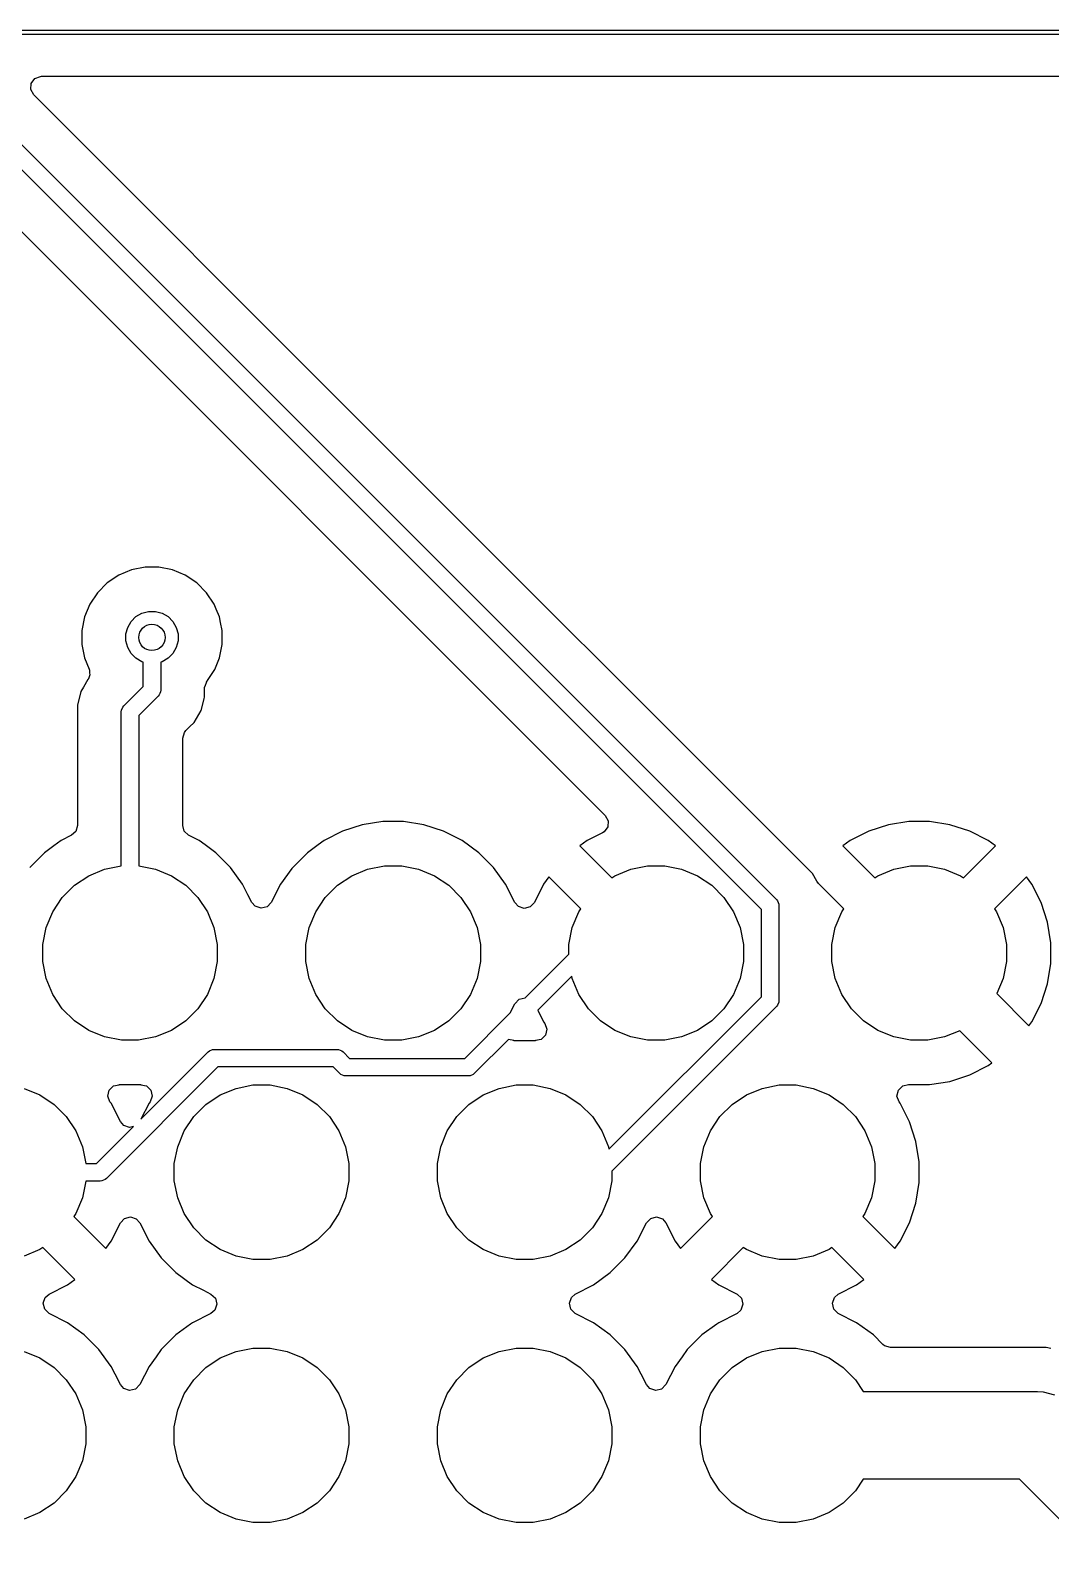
# Model space of a CAD drawing. Extents: x 2.56 to 8.39, y -5.65 to -1.26.
# Drawn here: x 7.426 to 7.884, y -1.938 to -1.259 of the extents above; entities that cross this region are included whole.
import ezdxf

# ---------------------------------------------------------------- set-up
doc = ezdxf.new("R2010")
doc.units = 0
doc.header["$MEASUREMENT"] = 0
doc.layers.add('BLACK', color=7, linetype='CONTINUOUS')

msp = doc.modelspace()

# ---------------------------------------------------------------- linework, layer by layer
at = {"layer": 'BLACK', "linetype": 'CONTINUOUS'}
for p, q in [((2.55906, -1.25886), (8.38583, -1.25886)), ((8.38484, -1.26083), (2.56004, -1.26083)), ((7.4259, -1.28547), (7.42609, -1.28272)), ((7.42609, -1.28272), (7.42774, -1.28052)), ((7.42774, -1.28052), (7.43032, -1.27956)), ((7.43032, -1.27956), (7.43067, -1.27955)), ((7.43067, -1.27955), (8.36124, -1.27955)), ((7.75398, -1.65364), (7.39068, -1.29034)), ((7.39509, -1.28362), (7.7607, -1.64923)), ((7.42722, -1.28788), (7.4259, -1.28547)), ((7.57081, -1.43148), (7.42722, -1.28788)), ((7.38395, -1.31148), (7.68387, -1.6114)), ((7.77683, -1.6375), (7.57081, -1.43148)), ((7.47721, -1.49998), (7.47112, -1.50119)), ((7.48342, -1.49998), (7.47721, -1.49998)), ((7.47721, -1.49998), (7.47721, -1.49998)), ((7.48951, -1.50119), (7.48342, -1.49998)), ((7.48342, -1.49998), (7.48342, -1.49998)), ((7.46022, -1.50702), (7.45584, -1.51141)), ((7.46539, -1.50357), (7.46022, -1.50702)), ((7.46022, -1.50702), (7.46022, -1.50702)), ((7.47112, -1.50119), (7.46539, -1.50357)), ((7.46539, -1.50357), (7.46539, -1.50357)), ((7.47112, -1.50119), (7.47112, -1.50119)), ((7.49524, -1.50357), (7.48951, -1.50119)), ((7.48951, -1.50119), (7.48951, -1.50119)), ((7.50041, -1.50702), (7.49524, -1.50357)), ((7.49524, -1.50357), (7.49524, -1.50357)), ((7.50479, -1.51141), (7.50041, -1.50702)), ((7.50041, -1.50702), (7.50041, -1.50702)), ((7.45584, -1.51141), (7.45239, -1.51657)), ((7.45584, -1.51141), (7.45584, -1.51141)), ((7.50824, -1.51657), (7.50479, -1.51141)), ((7.50479, -1.51141), (7.50479, -1.51141)), ((7.45239, -1.51657), (7.45001, -1.5223)), ((7.45239, -1.51657), (7.45239, -1.51657)), ((7.47312, -1.52213), (7.4758, -1.52058)), ((7.4758, -1.52058), (7.47877, -1.51979)), ((7.47877, -1.51979), (7.48186, -1.51979)), ((7.48186, -1.51979), (7.48483, -1.52058)), ((7.48483, -1.52058), (7.48751, -1.52213)), ((7.50919, -1.51885), (7.50824, -1.51657)), ((7.50824, -1.51657), (7.50824, -1.51657)), ((7.51062, -1.5223), (7.50919, -1.51885)), ((7.45001, -1.5223), (7.4488, -1.52839)), ((7.45001, -1.5223), (7.45001, -1.5223)), ((7.46861, -1.52995), (7.4694, -1.52698)), ((7.4694, -1.52698), (7.47094, -1.52431)), ((7.47094, -1.52431), (7.47312, -1.52213)), ((7.48751, -1.52213), (7.48969, -1.52431)), ((7.48969, -1.52431), (7.49123, -1.52698)), ((7.49123, -1.52698), (7.49202, -1.52995)), ((7.51112, -1.52481), (7.51062, -1.5223)), ((7.51183, -1.52839), (7.51112, -1.52481)), ((7.4488, -1.52839), (7.4488, -1.5346)), ((7.4488, -1.5346), (7.45001, -1.54069)), ((7.46861, -1.53304), (7.46861, -1.52995)), ((7.4694, -1.53602), (7.46861, -1.53304)), ((7.49202, -1.53304), (7.49123, -1.53602)), ((7.49202, -1.52995), (7.49202, -1.53304)), ((7.51062, -1.54069), (7.51183, -1.5346)), ((7.51183, -1.5346), (7.51183, -1.52839)), ((7.51183, -1.52839), (7.51183, -1.52839)), ((7.51183, -1.52839), (7.51183, -1.52839)), ((7.45001, -1.54069), (7.45001, -1.54069)), ((7.45001, -1.54069), (7.4521, -1.54573)), ((7.47094, -1.53869), (7.4694, -1.53602)), ((7.47312, -1.54087), (7.47094, -1.53869)), ((7.4758, -1.54241), (7.47312, -1.54087)), ((7.48751, -1.54087), (7.48483, -1.54241)), ((7.48969, -1.53869), (7.48751, -1.54087)), ((7.49123, -1.53602), (7.48969, -1.53869)), ((7.50938, -1.54368), (7.51062, -1.54069)), ((7.4521, -1.54573), (7.45211, -1.54589)), ((7.45211, -1.54589), (7.45221, -1.54602)), ((7.45221, -1.54602), (7.45226, -1.54724)), ((7.45226, -1.54724), (7.45239, -1.54846)), ((7.45239, -1.54846), (7.45232, -1.54865)), ((7.47638, -1.54256), (7.4758, -1.54241)), ((7.47638, -1.55349), (7.47638, -1.54256)), ((7.48483, -1.54241), (7.48425, -1.54256)), ((7.48425, -1.54256), (7.48425, -1.55512)), ((7.50556, -1.55044), (7.50824, -1.54642)), ((7.50824, -1.54642), (7.50847, -1.54589)), ((7.50847, -1.54589), (7.50938, -1.54368)), ((7.44957, -1.55387), (7.44844, -1.55584)), ((7.44958, -1.55387), (7.44957, -1.55387)), ((7.45155, -1.55044), (7.44958, -1.55386)), ((7.44958, -1.55386), (7.44958, -1.55387)), ((7.45161, -1.55039), (7.45155, -1.55044)), ((7.4518, -1.55006), (7.45161, -1.55039)), ((7.45212, -1.54919), (7.4518, -1.55006)), ((7.45233, -1.54877), (7.45212, -1.54919)), ((7.45232, -1.54865), (7.45233, -1.54877)), ((7.46769, -1.56218), (7.47638, -1.55349)), ((7.48425, -1.55512), (7.48418, -1.55589)), ((7.50396, -1.55416), (7.50397, -1.554)), ((7.50396, -1.55823), (7.50396, -1.55416)), ((7.50397, -1.554), (7.50439, -1.55286)), ((7.50439, -1.55286), (7.50473, -1.55168)), ((7.50473, -1.55168), (7.50478, -1.55161)), ((7.50478, -1.55161), (7.50556, -1.55044)), ((7.44844, -1.55584), (7.44683, -1.56185)), ((7.44683, -1.56185), (7.44683, -1.56185)), ((7.44683, -1.56185), (7.44683, -1.56847)), ((7.44844, -1.55584), (7.44844, -1.55584)), ((7.44844, -1.55584), (7.44844, -1.55584)), ((7.4831, -1.5579), (7.47441, -1.56659)), ((7.48359, -1.55731), (7.4831, -1.5579)), ((7.48386, -1.55666), (7.48359, -1.55731)), ((7.48418, -1.55589), (7.48386, -1.55666)), ((7.50235, -1.56424), (7.50373, -1.55907)), ((7.50373, -1.55907), (7.50396, -1.55823)), ((7.44683, -1.56847), (7.44683, -1.56847)), ((7.44683, -1.56847), (7.44683, -1.61598)), ((7.46654, -1.56496), (7.46661, -1.56419)), ((7.46654, -1.63406), (7.46654, -1.56496)), ((7.46661, -1.56419), (7.4672, -1.56277)), ((7.4672, -1.56277), (7.46769, -1.56218)), ((7.47441, -1.56659), (7.47441, -1.63406)), ((7.49923, -1.56963), (7.50235, -1.56424)), ((7.49411, -1.57678), (7.49489, -1.57414)), ((7.49489, -1.57414), (7.49554, -1.57332)), ((7.49554, -1.57332), (7.49718, -1.57169)), ((7.49718, -1.57169), (7.49923, -1.56963)), ((7.49411, -1.61598), (7.49411, -1.57678)), ((7.44683, -1.61598), (7.44606, -1.61862)), ((7.49478, -1.61844), (7.49411, -1.61598)), ((7.57475, -1.61561), (7.56591, -1.61848)), ((7.58393, -1.61415), (7.57475, -1.61561)), ((7.59323, -1.61415), (7.58393, -1.61415)), ((7.58393, -1.61415), (7.58393, -1.61415)), ((7.60242, -1.61561), (7.59323, -1.61415)), ((7.59323, -1.61415), (7.59323, -1.61415)), ((7.61126, -1.61848), (7.60242, -1.61561)), ((7.68387, -1.6114), (7.68519, -1.61382)), ((7.68519, -1.61382), (7.68499, -1.61656)), ((7.81097, -1.61563), (7.80213, -1.6185)), ((7.82016, -1.61417), (7.81097, -1.61563)), ((7.82945, -1.61417), (7.82016, -1.61417)), ((7.83863, -1.61563), (7.82945, -1.61417)), ((7.84747, -1.6185), (7.83863, -1.61563)), ((7.83863, -1.61563), (7.83863, -1.61563)), ((7.43951, -1.6227), (7.43622, -1.62509)), ((7.44417, -1.62033), (7.43951, -1.6227)), ((7.44606, -1.61862), (7.44417, -1.62033)), ((7.49678, -1.62033), (7.49478, -1.61844)), ((7.50143, -1.6227), (7.49678, -1.62033)), ((7.50414, -1.62467), (7.50143, -1.6227)), ((7.55762, -1.6227), (7.55492, -1.62467)), ((7.56591, -1.61848), (7.55762, -1.6227)), ((7.61954, -1.6227), (7.61126, -1.61848)), ((7.62707, -1.62817), (7.61954, -1.6227)), ((7.61954, -1.6227), (7.61954, -1.6227)), ((7.67574, -1.62272), (7.67248, -1.62509)), ((7.68264, -1.61921), (7.67574, -1.62272)), ((7.68335, -1.61877), (7.68264, -1.61921)), ((7.68499, -1.61656), (7.68335, -1.61877)), ((7.79385, -1.62272), (7.79059, -1.62509)), ((7.80213, -1.6185), (7.79385, -1.62272)), ((7.85575, -1.62272), (7.84747, -1.6185)), ((7.85902, -1.62509), (7.85575, -1.62272)), ((7.43199, -1.62817), (7.42541, -1.63474)), ((7.43622, -1.62509), (7.43199, -1.62817)), ((7.43199, -1.62817), (7.43199, -1.62817)), ((7.43199, -1.62817), (7.43199, -1.62817)), ((7.50896, -1.62817), (7.50414, -1.62467)), ((7.51553, -1.63474), (7.50896, -1.62817)), ((7.5501, -1.62817), (7.54352, -1.63474)), ((7.55492, -1.62467), (7.5501, -1.62817)), ((7.5501, -1.62817), (7.5501, -1.62817)), ((7.5501, -1.62817), (7.5501, -1.62817)), ((7.63364, -1.63474), (7.62707, -1.62817)), ((7.67248, -1.62509), (7.68679, -1.63941)), ((7.79059, -1.62509), (7.8049, -1.63941)), ((7.84471, -1.63941), (7.85902, -1.62509)), ((7.85902, -1.62509), (7.85902, -1.62509)), ((7.45191, -1.63851), (7.45904, -1.63555)), ((7.45904, -1.63555), (7.46654, -1.63406)), ((7.47441, -1.63406), (7.4819, -1.63555)), ((7.4819, -1.63555), (7.48903, -1.63851)), ((7.521, -1.64227), (7.51553, -1.63474)), ((7.54316, -1.63525), (7.53806, -1.64227)), ((7.54352, -1.63474), (7.54316, -1.63525)), ((7.54352, -1.63474), (7.54352, -1.63474)), ((7.54352, -1.63474), (7.54352, -1.63474)), ((7.57002, -1.63851), (7.57715, -1.63555)), ((7.57715, -1.63555), (7.58472, -1.63405)), ((7.58472, -1.63405), (7.59244, -1.63405)), ((7.59244, -1.63405), (7.60001, -1.63555)), ((7.60001, -1.63555), (7.60714, -1.63851)), ((7.63911, -1.64227), (7.63364, -1.63474)), ((7.68813, -1.63851), (7.69526, -1.63555)), ((7.69526, -1.63555), (7.70283, -1.63405)), ((7.70283, -1.63405), (7.71055, -1.63405)), ((7.71055, -1.63405), (7.71812, -1.63555)), ((7.71812, -1.63555), (7.72525, -1.63851)), ((7.80624, -1.63851), (7.81337, -1.63555)), ((7.81337, -1.63555), (7.82094, -1.63405)), ((7.82094, -1.63405), (7.82866, -1.63405)), ((7.82866, -1.63405), (7.83623, -1.63555)), ((7.83623, -1.63555), (7.84336, -1.63851)), ((7.44004, -1.64825), (7.4455, -1.64279)), ((7.4455, -1.64279), (7.45191, -1.63851)), ((7.48903, -1.63851), (7.49545, -1.64279)), ((7.49545, -1.64279), (7.50091, -1.64825)), ((7.52342, -1.64701), (7.521, -1.64227)), ((7.53806, -1.64227), (7.53388, -1.65047)), ((7.55815, -1.64825), (7.56361, -1.64279)), ((7.56361, -1.64279), (7.57002, -1.63851)), ((7.60714, -1.63851), (7.61356, -1.64279)), ((7.61356, -1.64279), (7.61902, -1.64825)), ((7.6433, -1.65049), (7.63911, -1.64227)), ((7.65618, -1.64228), (7.652, -1.65049)), ((7.65856, -1.63901), (7.65618, -1.64228)), ((7.67287, -1.65332), (7.65856, -1.63901)), ((7.68679, -1.63941), (7.68813, -1.63851)), ((7.72525, -1.63851), (7.73167, -1.64279)), ((7.73167, -1.64279), (7.73713, -1.64825)), ((7.77881, -1.64092), (7.77683, -1.6375)), ((7.77958, -1.64193), (7.77881, -1.64092)), ((7.79098, -1.65332), (7.77958, -1.64193)), ((7.8049, -1.63941), (7.80624, -1.63851)), ((7.84336, -1.63851), (7.84471, -1.63941)), ((7.87294, -1.63901), (7.85863, -1.65332)), ((7.87531, -1.64228), (7.87294, -1.63901)), ((7.87294, -1.63901), (7.87294, -1.63901)), ((7.87953, -1.65056), (7.87531, -1.64228)), ((7.43575, -1.65467), (7.44004, -1.64825)), ((7.50091, -1.64825), (7.50519, -1.65467)), ((7.52518, -1.65047), (7.52342, -1.64701)), ((7.55386, -1.65467), (7.55815, -1.64825)), ((7.61902, -1.64825), (7.6233, -1.65467)), ((7.73713, -1.64825), (7.74141, -1.65467)), ((7.7607, -1.64923), (7.76119, -1.64982)), ((7.76119, -1.64982), (7.76149, -1.65056)), ((7.4328, -1.6618), (7.43575, -1.65467)), ((7.50519, -1.65467), (7.50815, -1.6618)), ((7.52671, -1.65224), (7.52518, -1.65047)), ((7.52932, -1.65313), (7.52671, -1.65224)), ((7.53199, -1.65247), (7.52932, -1.65313)), ((7.53388, -1.65047), (7.53199, -1.65247)), ((7.55091, -1.6618), (7.55386, -1.65467)), ((7.6233, -1.65467), (7.62626, -1.6618)), ((7.64484, -1.65227), (7.6433, -1.65049)), ((7.64744, -1.65315), (7.64484, -1.65227)), ((7.65011, -1.65249), (7.64744, -1.65315)), ((7.652, -1.65049), (7.65011, -1.65249)), ((7.66902, -1.6618), (7.67197, -1.65467)), ((7.67197, -1.65467), (7.67287, -1.65332)), ((7.74141, -1.65467), (7.74437, -1.6618)), ((7.75398, -1.69281), (7.75398, -1.65364)), ((7.76149, -1.65056), (7.76177, -1.65124)), ((7.76177, -1.65124), (7.76185, -1.65201)), ((7.76185, -1.65201), (7.76185, -1.69444)), ((7.78713, -1.6618), (7.79008, -1.65467)), ((7.79008, -1.65467), (7.79098, -1.65332)), ((7.85863, -1.65332), (7.85952, -1.65467)), ((7.85952, -1.65467), (7.86248, -1.6618)), ((7.8824, -1.6594), (7.87953, -1.65056)), ((7.43129, -1.66937), (7.4328, -1.6618)), ((7.50815, -1.6618), (7.50965, -1.66937)), ((7.5494, -1.66937), (7.55091, -1.6618)), ((7.62626, -1.6618), (7.62776, -1.66937)), ((7.66751, -1.66937), (7.66902, -1.6618)), ((7.74437, -1.6618), (7.74587, -1.66937)), ((7.78562, -1.66937), (7.78713, -1.6618)), ((7.86248, -1.6618), (7.86398, -1.66937)), ((7.88386, -1.66858), (7.8824, -1.6594)), ((7.43129, -1.67709), (7.43129, -1.66937)), ((7.50965, -1.66937), (7.50965, -1.67709)), ((7.5494, -1.67709), (7.5494, -1.66937)), ((7.62776, -1.66937), (7.62776, -1.67709)), ((7.66751, -1.67377), (7.66751, -1.66937)), ((7.74587, -1.66937), (7.74587, -1.67709)), ((7.78562, -1.67709), (7.78562, -1.66937)), ((7.86398, -1.66937), (7.86398, -1.67709)), ((7.88386, -1.67788), (7.88386, -1.66858)), ((7.4328, -1.68466), (7.43129, -1.67709)), ((7.50965, -1.67709), (7.50815, -1.68466)), ((7.55091, -1.68466), (7.5494, -1.67709)), ((7.62776, -1.67709), (7.62626, -1.68466)), ((7.64795, -1.69334), (7.66751, -1.67377)), ((7.74587, -1.67709), (7.74437, -1.68466)), ((7.78713, -1.68466), (7.78562, -1.67709)), ((7.86398, -1.67709), (7.86248, -1.68466)), ((7.66881, -1.68361), (7.6535, -1.69892)), ((7.66902, -1.68466), (7.66881, -1.68361)), ((7.8824, -1.68706), (7.88386, -1.67788)), ((7.43575, -1.69179), (7.4328, -1.68466)), ((7.50815, -1.68466), (7.50519, -1.69179)), ((7.55386, -1.69179), (7.55091, -1.68466)), ((7.62626, -1.68466), (7.6233, -1.69179)), ((7.67197, -1.69179), (7.66902, -1.68466)), ((7.74437, -1.68466), (7.74141, -1.69179)), ((7.79008, -1.69179), (7.78713, -1.68466)), ((7.86248, -1.68466), (7.85968, -1.6914)), ((7.87953, -1.6959), (7.8824, -1.68706)), ((7.44004, -1.6982), (7.43575, -1.69179)), ((7.50519, -1.69179), (7.50091, -1.6982)), ((7.55815, -1.6982), (7.55386, -1.69179)), ((7.6233, -1.69179), (7.61902, -1.6982)), ((7.6412, -1.70009), (7.6433, -1.69596)), ((7.6433, -1.69596), (7.64519, -1.69396)), ((7.64519, -1.69396), (7.64786, -1.6933)), ((7.64786, -1.6933), (7.64795, -1.69334)), ((7.67626, -1.6982), (7.67197, -1.69179)), ((7.68552, -1.76127), (7.75398, -1.69281)), ((7.7607, -1.69723), (7.68682, -1.77111)), ((7.74141, -1.69179), (7.73713, -1.6982)), ((7.76119, -1.69663), (7.7607, -1.69723)), ((7.76177, -1.69521), (7.76119, -1.69663)), ((7.76185, -1.69444), (7.76177, -1.69521)), ((7.79437, -1.6982), (7.79008, -1.69179)), ((7.85968, -1.6914), (7.87411, -1.70583)), ((7.87531, -1.70418), (7.87953, -1.6959)), ((7.4455, -1.70366), (7.44004, -1.6982)), ((7.45191, -1.70795), (7.4455, -1.70366)), ((7.49545, -1.70366), (7.48903, -1.70795)), ((7.50091, -1.6982), (7.49545, -1.70366)), ((7.56361, -1.70366), (7.55815, -1.6982)), ((7.57002, -1.70795), (7.56361, -1.70366)), ((7.61356, -1.70366), (7.60714, -1.70795)), ((7.61902, -1.6982), (7.61356, -1.70366)), ((7.62078, -1.72051), (7.6412, -1.70009)), ((7.6535, -1.69892), (7.65618, -1.70418)), ((7.65618, -1.70418), (7.65667, -1.70485)), ((7.68172, -1.70366), (7.67626, -1.6982)), ((7.68813, -1.70795), (7.68172, -1.70366)), ((7.73167, -1.70366), (7.72525, -1.70795)), ((7.73713, -1.6982), (7.73167, -1.70366)), ((7.79983, -1.70366), (7.79437, -1.6982)), ((7.80624, -1.70795), (7.79983, -1.70366)), ((7.87411, -1.70583), (7.87531, -1.70418)), ((7.87531, -1.70418), (7.87531, -1.70418)), ((7.45904, -1.7109), (7.45191, -1.70795)), ((7.46661, -1.71241), (7.45904, -1.7109)), ((7.4819, -1.7109), (7.47433, -1.71241)), ((7.48903, -1.70795), (7.4819, -1.7109)), ((7.57715, -1.7109), (7.57002, -1.70795)), ((7.58472, -1.71241), (7.57715, -1.7109)), ((7.60001, -1.7109), (7.59244, -1.71241)), ((7.60714, -1.70795), (7.60001, -1.7109)), ((7.65697, -1.71012), (7.655, -1.71203)), ((7.65667, -1.70485), (7.65759, -1.70744)), ((7.65759, -1.70744), (7.65697, -1.71012)), ((7.69526, -1.7109), (7.68813, -1.70795)), ((7.70283, -1.71241), (7.69526, -1.7109)), ((7.71812, -1.7109), (7.71055, -1.71241)), ((7.72525, -1.70795), (7.71812, -1.7109)), ((7.81337, -1.7109), (7.80624, -1.70795)), ((7.82094, -1.71241), (7.81337, -1.7109)), ((7.83623, -1.7109), (7.82866, -1.71241)), ((7.84298, -1.70811), (7.83623, -1.7109)), ((7.85741, -1.72254), (7.84298, -1.70811)), ((7.47433, -1.71241), (7.46661, -1.71241)), ((7.47538, -1.74779), (7.50553, -1.71765)), ((7.50553, -1.71765), (7.50612, -1.71716)), ((7.50612, -1.71716), (7.50754, -1.71657)), ((7.50754, -1.71657), (7.50831, -1.7165)), ((7.50831, -1.7165), (7.56335, -1.7165)), ((7.56335, -1.7165), (7.56412, -1.71657)), ((7.56412, -1.71657), (7.56554, -1.71716)), ((7.56554, -1.71716), (7.56613, -1.71765)), ((7.56613, -1.71765), (7.569, -1.72051)), ((7.59244, -1.71241), (7.58472, -1.71241)), ((7.64038, -1.71204), (7.62519, -1.72723)), ((7.6428, -1.71255), (7.64038, -1.71204)), ((7.6428, -1.71258), (7.6428, -1.71255)), ((7.64296, -1.71258), (7.6428, -1.71258)), ((7.64297, -1.71258), (7.64296, -1.71258)), ((7.64299, -1.71258), (7.64297, -1.71258)), ((7.65229, -1.71258), (7.64299, -1.71258)), ((7.64299, -1.71258), (7.64299, -1.71258)), ((7.65234, -1.71258), (7.65229, -1.71258)), ((7.65229, -1.71258), (7.65229, -1.71258)), ((7.65236, -1.71258), (7.65234, -1.71258)), ((7.65248, -1.71258), (7.65236, -1.71258)), ((7.655, -1.71203), (7.65248, -1.71255)), ((7.65248, -1.71255), (7.65248, -1.71258)), ((7.71055, -1.71241), (7.70283, -1.71241)), ((7.82866, -1.71241), (7.82094, -1.71241)), ((7.50994, -1.72437), (7.45987, -1.77444)), ((7.56172, -1.72437), (7.50994, -1.72437)), ((7.56458, -1.72723), (7.56172, -1.72437)), ((7.569, -1.72051), (7.62078, -1.72051)), ((7.84747, -1.72796), (7.85575, -1.72374)), ((7.85575, -1.72374), (7.85741, -1.72254)), ((7.85575, -1.72374), (7.85575, -1.72374)), ((7.56518, -1.72772), (7.56458, -1.72723)), ((7.5666, -1.72831), (7.56518, -1.72772)), ((7.56737, -1.72839), (7.5666, -1.72831)), ((7.62241, -1.72839), (7.56737, -1.72839)), ((7.62317, -1.72831), (7.62241, -1.72839)), ((7.62459, -1.72772), (7.62317, -1.72831)), ((7.62519, -1.72723), (7.62459, -1.72772)), ((7.82945, -1.73228), (7.83863, -1.73083)), ((7.83863, -1.73083), (7.84747, -1.72796)), ((7.42285, -1.73398), (7.42998, -1.73693)), ((7.42998, -1.73693), (7.43639, -1.74122)), ((7.46052, -1.73744), (7.46114, -1.73477)), ((7.46144, -1.74004), (7.46052, -1.73744)), ((7.46114, -1.73477), (7.46311, -1.73285)), ((7.46311, -1.73285), (7.46563, -1.73233)), ((7.46563, -1.73233), (7.46563, -1.7323)), ((7.46563, -1.7323), (7.46576, -1.7323)), ((7.46576, -1.7323), (7.46577, -1.7323)), ((7.46577, -1.7323), (7.46582, -1.7323)), ((7.46582, -1.7323), (7.46582, -1.7323)), ((7.46582, -1.7323), (7.46582, -1.7323)), ((7.46582, -1.7323), (7.47512, -1.7323)), ((7.47512, -1.7323), (7.47512, -1.7323)), ((7.47512, -1.7323), (7.47512, -1.7323)), ((7.47512, -1.7323), (7.47514, -1.7323)), ((7.47514, -1.7323), (7.47515, -1.7323)), ((7.47515, -1.7323), (7.47531, -1.7323)), ((7.47531, -1.7323), (7.47531, -1.73234)), ((7.47531, -1.73234), (7.47784, -1.73287)), ((7.47784, -1.73287), (7.4798, -1.7348)), ((7.4804, -1.73748), (7.47948, -1.74004)), ((7.4798, -1.7348), (7.4804, -1.73748)), ((7.50455, -1.74122), (7.51097, -1.73693)), ((7.51097, -1.73693), (7.5181, -1.73398)), ((7.5181, -1.73398), (7.52567, -1.73247)), ((7.52567, -1.73247), (7.53339, -1.73247)), ((7.53339, -1.73247), (7.54096, -1.73398)), ((7.54096, -1.73398), (7.54809, -1.73693)), ((7.54809, -1.73693), (7.5545, -1.74122)), ((7.62266, -1.74122), (7.62908, -1.73693)), ((7.62908, -1.73693), (7.63621, -1.73398)), ((7.63621, -1.73398), (7.64378, -1.73247)), ((7.64378, -1.73247), (7.6515, -1.73247)), ((7.6515, -1.73247), (7.65907, -1.73398)), ((7.65907, -1.73398), (7.6662, -1.73693)), ((7.6662, -1.73693), (7.67261, -1.74122)), ((7.74077, -1.74122), (7.74719, -1.73693)), ((7.74719, -1.73693), (7.75432, -1.73398)), ((7.75432, -1.73398), (7.76189, -1.73247)), ((7.76189, -1.73247), (7.76961, -1.73247)), ((7.76961, -1.73247), (7.77718, -1.73398)), ((7.77718, -1.73398), (7.78431, -1.73693)), ((7.78431, -1.73693), (7.79072, -1.74122)), ((7.81483, -1.73742), (7.81546, -1.73474)), ((7.81576, -1.74001), (7.81483, -1.73742)), ((7.81546, -1.73474), (7.81743, -1.73283)), ((7.81743, -1.73283), (7.81996, -1.7323)), ((7.81996, -1.7323), (7.81996, -1.73228)), ((7.81996, -1.73228), (7.82006, -1.73228)), ((7.82006, -1.73228), (7.82009, -1.73228)), ((7.82009, -1.73228), (7.82016, -1.73228)), ((7.82016, -1.73228), (7.82945, -1.73228)), ((7.43639, -1.74122), (7.44185, -1.74668)), ((7.46193, -1.7407), (7.46144, -1.74004)), ((7.46611, -1.74892), (7.46193, -1.7407)), ((7.479, -1.74069), (7.47538, -1.74779)), ((7.47948, -1.74004), (7.479, -1.74069)), ((7.49909, -1.74668), (7.50455, -1.74122)), ((7.5545, -1.74122), (7.55996, -1.74668)), ((7.6172, -1.74668), (7.62266, -1.74122)), ((7.67261, -1.74122), (7.67807, -1.74668)), ((7.73531, -1.74668), (7.74077, -1.74122)), ((7.79072, -1.74122), (7.79618, -1.74668)), ((7.81626, -1.7407), (7.81576, -1.74001)), ((7.82048, -1.74898), (7.81626, -1.7407)), ((7.44185, -1.74668), (7.44614, -1.75309)), ((7.45546, -1.76772), (7.47204, -1.75113)), ((7.46765, -1.75069), (7.46611, -1.74892)), ((7.47025, -1.75158), (7.46765, -1.75069)), ((7.47204, -1.75113), (7.47025, -1.75158)), ((7.49481, -1.75309), (7.49909, -1.74668)), ((7.55996, -1.74668), (7.56425, -1.75309)), ((7.61292, -1.75309), (7.6172, -1.74668)), ((7.67807, -1.74668), (7.68236, -1.75309)), ((7.73103, -1.75309), (7.73531, -1.74668)), ((7.79618, -1.74668), (7.80047, -1.75309)), ((7.82335, -1.75782), (7.82048, -1.74898)), ((7.44614, -1.75309), (7.44909, -1.76022)), ((7.49185, -1.76022), (7.49481, -1.75309)), ((7.56425, -1.75309), (7.5672, -1.76022)), ((7.60996, -1.76022), (7.61292, -1.75309)), ((7.68236, -1.75309), (7.68531, -1.76022)), ((7.72807, -1.76022), (7.73103, -1.75309)), ((7.80047, -1.75309), (7.80342, -1.76022)), ((7.8248, -1.76701), (7.82335, -1.75782)), ((7.44909, -1.76022), (7.45058, -1.76772)), ((7.49035, -1.76779), (7.49185, -1.76022)), ((7.5672, -1.76022), (7.56871, -1.76779)), ((7.60846, -1.76779), (7.60996, -1.76022)), ((7.68531, -1.76022), (7.68552, -1.76127)), ((7.72657, -1.76779), (7.72807, -1.76022)), ((7.80342, -1.76022), (7.80493, -1.76779)), ((7.45058, -1.76772), (7.45546, -1.76772)), ((7.49035, -1.77551), (7.49035, -1.76779)), ((7.56871, -1.76779), (7.56871, -1.77551)), ((7.60846, -1.77551), (7.60846, -1.76779)), ((7.68682, -1.77111), (7.68682, -1.77551)), ((7.72657, -1.77551), (7.72657, -1.76779)), ((7.80493, -1.76779), (7.80493, -1.77551)), ((7.8248, -1.7763), (7.8248, -1.76701)), ((7.45058, -1.77559), (7.44909, -1.78308)), ((7.45709, -1.77559), (7.45058, -1.77559)), ((7.45786, -1.77551), (7.45709, -1.77559)), ((7.45928, -1.77493), (7.45786, -1.77551)), ((7.45987, -1.77444), (7.45928, -1.77493)), ((7.49185, -1.78308), (7.49035, -1.77551)), ((7.56871, -1.77551), (7.5672, -1.78308)), ((7.60996, -1.78308), (7.60846, -1.77551)), ((7.68682, -1.77551), (7.68531, -1.78308)), ((7.72807, -1.78308), (7.72657, -1.77551)), ((7.80493, -1.77551), (7.80342, -1.78308)), ((7.82335, -1.78548), (7.8248, -1.7763)), ((7.44909, -1.78308), (7.44614, -1.79021)), ((7.49481, -1.79021), (7.49185, -1.78308)), ((7.5672, -1.78308), (7.56425, -1.79021)), ((7.61292, -1.79021), (7.60996, -1.78308)), ((7.68531, -1.78308), (7.68236, -1.79021)), ((7.73103, -1.79021), (7.72807, -1.78308)), ((7.80342, -1.78308), (7.80047, -1.79021)), ((7.82048, -1.79432), (7.82335, -1.78548)), ((7.44614, -1.79021), (7.44524, -1.79156)), ((7.44524, -1.79156), (7.45955, -1.80587)), ((7.46611, -1.79439), (7.468, -1.79239)), ((7.468, -1.79239), (7.47067, -1.79173)), ((7.47067, -1.79173), (7.47327, -1.79262)), ((7.47327, -1.79262), (7.47481, -1.79439)), ((7.49909, -1.79663), (7.49481, -1.79021)), ((7.56425, -1.79021), (7.55996, -1.79663)), ((7.6172, -1.79663), (7.61292, -1.79021)), ((7.68236, -1.79021), (7.67807, -1.79663)), ((7.70235, -1.79439), (7.70424, -1.79239)), ((7.70424, -1.79239), (7.70691, -1.79173)), ((7.70691, -1.79173), (7.70952, -1.79262)), ((7.70952, -1.79262), (7.71105, -1.79439)), ((7.71761, -1.80587), (7.73193, -1.79156)), ((7.73193, -1.79156), (7.73103, -1.79021)), ((7.80047, -1.79021), (7.79957, -1.79156)), ((7.79957, -1.79156), (7.81388, -1.80587)), ((7.46193, -1.8026), (7.46611, -1.79439)), ((7.47481, -1.79439), (7.479, -1.80262)), ((7.50455, -1.80209), (7.49909, -1.79663)), ((7.55996, -1.79663), (7.5545, -1.80209)), ((7.62266, -1.80209), (7.6172, -1.79663)), ((7.67807, -1.79663), (7.67261, -1.80209)), ((7.69816, -1.80262), (7.70235, -1.79439)), ((7.71105, -1.79439), (7.71524, -1.80261)), ((7.81626, -1.8026), (7.82048, -1.79432)), ((7.42998, -1.80637), (7.42285, -1.80933)), ((7.43132, -1.80548), (7.42998, -1.80637)), ((7.44563, -1.81979), (7.43132, -1.80548)), ((7.45955, -1.80587), (7.46193, -1.80261)), ((7.45955, -1.80587), (7.45955, -1.80587)), ((7.46193, -1.80261), (7.46193, -1.8026)), ((7.479, -1.80262), (7.48447, -1.81014)), ((7.51097, -1.80637), (7.50455, -1.80209)), ((7.5181, -1.80933), (7.51097, -1.80637)), ((7.54809, -1.80637), (7.54096, -1.80933)), ((7.5545, -1.80209), (7.54809, -1.80637)), ((7.62908, -1.80637), (7.62266, -1.80209)), ((7.63621, -1.80933), (7.62908, -1.80637)), ((7.6662, -1.80637), (7.65907, -1.80933)), ((7.67261, -1.80209), (7.6662, -1.80637)), ((7.6927, -1.81014), (7.69816, -1.80262)), ((7.71524, -1.80261), (7.71761, -1.80587)), ((7.71761, -1.80587), (7.71761, -1.80587)), ((7.74584, -1.80548), (7.73153, -1.81979)), ((7.74719, -1.80637), (7.74584, -1.80548)), ((7.75432, -1.80933), (7.74719, -1.80637)), ((7.78431, -1.80637), (7.77718, -1.80933)), ((7.78565, -1.80548), (7.78431, -1.80637)), ((7.79996, -1.81979), (7.78565, -1.80548)), ((7.81388, -1.80587), (7.81626, -1.80261)), ((7.81388, -1.80587), (7.81388, -1.80587)), ((7.81626, -1.80261), (7.81626, -1.8026)), ((7.48447, -1.81014), (7.49104, -1.81671)), ((7.52567, -1.81083), (7.5181, -1.80933)), ((7.53339, -1.81083), (7.52567, -1.81083)), ((7.54096, -1.80933), (7.53339, -1.81083)), ((7.64378, -1.81083), (7.63621, -1.80933)), ((7.6515, -1.81083), (7.64378, -1.81083)), ((7.65907, -1.80933), (7.6515, -1.81083)), ((7.68612, -1.81671), (7.6927, -1.81014)), ((7.76189, -1.81083), (7.75432, -1.80933)), ((7.76961, -1.81083), (7.76189, -1.81083)), ((7.77718, -1.80933), (7.76961, -1.81083)), ((7.44237, -1.82216), (7.44563, -1.81979)), ((7.44563, -1.81979), (7.44563, -1.81979)), ((7.49104, -1.81671), (7.49857, -1.82218)), ((7.6786, -1.82218), (7.68612, -1.81671)), ((7.73153, -1.81979), (7.7348, -1.82216)), ((7.7967, -1.82216), (7.79996, -1.81979)), ((7.79996, -1.81979), (7.79996, -1.81979)), ((7.43238, -1.82788), (7.43415, -1.82635)), ((7.43415, -1.82635), (7.44237, -1.82216)), ((7.44237, -1.82216), (7.44237, -1.82216)), ((7.49857, -1.82218), (7.50342, -1.82465)), ((7.50342, -1.82465), (7.50677, -1.82636)), ((7.50677, -1.82636), (7.50877, -1.82825)), ((7.66862, -1.8279), (7.6704, -1.82636)), ((7.6704, -1.82636), (7.6786, -1.82218)), ((7.7348, -1.82216), (7.74301, -1.82635)), ((7.74301, -1.82635), (7.74501, -1.82824)), ((7.78671, -1.82788), (7.78848, -1.82635)), ((7.78848, -1.82635), (7.7967, -1.82216)), ((7.7967, -1.82216), (7.7967, -1.82216)), ((7.43149, -1.83049), (7.43238, -1.82788)), ((7.43215, -1.83316), (7.43149, -1.83049)), ((7.43415, -1.83505), (7.43215, -1.83316)), ((7.50854, -1.83352), (7.50677, -1.83506)), ((7.50943, -1.83092), (7.50854, -1.83352)), ((7.50877, -1.82825), (7.50943, -1.83092)), ((7.66773, -1.8305), (7.66862, -1.8279)), ((7.6684, -1.83317), (7.66773, -1.8305)), ((7.6704, -1.83506), (7.6684, -1.83317)), ((7.74479, -1.83351), (7.74301, -1.83505)), ((7.74567, -1.83091), (7.74479, -1.83351)), ((7.74501, -1.82824), (7.74567, -1.83091)), ((7.78582, -1.83049), (7.78671, -1.82788)), ((7.78648, -1.83316), (7.78582, -1.83049)), ((7.78848, -1.83505), (7.78648, -1.83316)), ((7.44238, -1.83924), (7.43415, -1.83505)), ((7.4499, -1.8447), (7.44238, -1.83924)), ((7.49765, -1.8399), (7.49104, -1.8447)), ((7.49857, -1.83924), (7.49765, -1.8399)), ((7.50677, -1.83506), (7.49857, -1.83924)), ((7.6786, -1.83924), (7.6704, -1.83506)), ((7.68612, -1.8447), (7.6786, -1.83924)), ((7.73387, -1.8399), (7.72726, -1.8447)), ((7.73479, -1.83924), (7.73387, -1.8399)), ((7.74301, -1.83505), (7.73479, -1.83924)), ((7.79671, -1.83924), (7.78848, -1.83505)), ((7.80423, -1.8447), (7.79671, -1.83924)), ((7.45648, -1.85128), (7.4499, -1.8447)), ((7.49104, -1.8447), (7.48447, -1.85128)), ((7.49104, -1.8447), (7.49104, -1.8447)), ((7.49104, -1.8447), (7.49104, -1.8447)), ((7.6927, -1.85128), (7.68612, -1.8447)), ((7.72726, -1.8447), (7.72069, -1.85128)), ((7.72726, -1.8447), (7.72726, -1.8447)), ((7.72726, -1.8447), (7.72726, -1.8447)), ((7.80847, -1.84894), (7.80423, -1.8447)), ((7.80423, -1.8447), (7.80423, -1.8447)), ((7.42285, -1.85209), (7.42998, -1.85504)), ((7.46194, -1.8588), (7.45648, -1.85128)), ((7.48447, -1.85128), (7.48212, -1.85451)), ((7.48447, -1.85128), (7.48447, -1.85128)), ((7.48447, -1.85128), (7.48447, -1.85128)), ((7.51097, -1.85504), (7.5181, -1.85209)), ((7.5181, -1.85209), (7.52567, -1.85058)), ((7.52567, -1.85058), (7.53339, -1.85058)), ((7.53339, -1.85058), (7.54096, -1.85209)), ((7.54096, -1.85209), (7.54809, -1.85504)), ((7.62908, -1.85504), (7.63621, -1.85209)), ((7.63621, -1.85209), (7.64378, -1.85058)), ((7.64378, -1.85058), (7.6515, -1.85058)), ((7.6515, -1.85058), (7.65907, -1.85209)), ((7.65907, -1.85209), (7.6662, -1.85504)), ((7.69816, -1.8588), (7.6927, -1.85128)), ((7.72069, -1.85128), (7.71834, -1.85451)), ((7.72069, -1.85128), (7.72069, -1.85128)), ((7.72069, -1.85128), (7.72069, -1.85128)), ((7.74719, -1.85504), (7.75432, -1.85209)), ((7.75432, -1.85209), (7.76189, -1.85058)), ((7.76189, -1.85058), (7.76961, -1.85058)), ((7.76961, -1.85058), (7.77718, -1.85209)), ((7.77718, -1.85209), (7.78431, -1.85504)), ((7.80929, -1.8496), (7.80847, -1.84894)), ((7.81192, -1.85037), (7.80929, -1.8496)), ((7.88183, -1.85037), (7.81192, -1.85037)), ((7.88389, -1.85078), (7.88183, -1.85037)), ((7.88183, -1.85037), (7.88183, -1.85037)), ((7.42998, -1.85504), (7.43639, -1.85933)), ((7.43639, -1.85933), (7.44185, -1.86479)), ((7.46372, -1.8623), (7.46194, -1.8588)), ((7.479, -1.8588), (7.47482, -1.86701)), ((7.48212, -1.85451), (7.479, -1.8588)), ((7.49909, -1.86479), (7.50455, -1.85933)), ((7.50455, -1.85933), (7.51097, -1.85504)), ((7.54809, -1.85504), (7.5545, -1.85933)), ((7.5545, -1.85933), (7.55996, -1.86479)), ((7.6172, -1.86479), (7.62266, -1.85933)), ((7.62266, -1.85933), (7.62908, -1.85504)), ((7.6662, -1.85504), (7.67261, -1.85933)), ((7.67261, -1.85933), (7.67807, -1.86479)), ((7.69994, -1.8623), (7.69816, -1.8588)), ((7.71522, -1.8588), (7.71104, -1.86701)), ((7.71834, -1.85451), (7.71522, -1.8588)), ((7.73531, -1.86479), (7.74077, -1.85933)), ((7.74077, -1.85933), (7.74719, -1.85504)), ((7.78431, -1.85504), (7.79072, -1.85933)), ((7.79072, -1.85933), (7.79618, -1.86479)), ((7.44185, -1.86479), (7.44614, -1.8712)), ((7.46612, -1.86701), (7.46372, -1.8623)), ((7.46766, -1.86878), (7.46612, -1.86701)), ((7.47482, -1.86701), (7.47293, -1.86901)), ((7.49481, -1.8712), (7.49909, -1.86479)), ((7.55996, -1.86479), (7.56425, -1.8712)), ((7.61292, -1.8712), (7.6172, -1.86479)), ((7.67807, -1.86479), (7.68236, -1.8712)), ((7.70234, -1.86701), (7.69994, -1.8623)), ((7.70388, -1.86878), (7.70234, -1.86701)), ((7.71104, -1.86701), (7.70915, -1.86901)), ((7.73103, -1.8712), (7.73531, -1.86479)), ((7.79618, -1.86479), (7.79972, -1.87008)), ((7.44614, -1.8712), (7.44909, -1.87834)), ((7.47026, -1.86967), (7.46766, -1.86878)), ((7.47293, -1.86901), (7.47026, -1.86967)), ((7.49185, -1.87834), (7.49481, -1.8712)), ((7.56425, -1.8712), (7.5672, -1.87834)), ((7.60996, -1.87834), (7.61292, -1.8712)), ((7.68236, -1.8712), (7.68531, -1.87834)), ((7.70648, -1.86967), (7.70388, -1.86878)), ((7.70915, -1.86901), (7.70648, -1.86967)), ((7.72807, -1.87834), (7.73103, -1.8712)), ((7.79972, -1.87008), (7.87795, -1.87008)), ((7.87795, -1.87008), (7.88052, -1.87025)), ((7.88052, -1.87025), (7.88052, -1.87025)), ((7.88052, -1.87025), (7.88549, -1.87158)), ((7.44909, -1.87834), (7.4506, -1.8859)), ((7.49035, -1.8859), (7.49185, -1.87834)), ((7.5672, -1.87834), (7.56871, -1.8859)), ((7.60846, -1.8859), (7.60996, -1.87834)), ((7.68531, -1.87834), (7.68682, -1.8859)), ((7.72657, -1.8859), (7.72807, -1.87834)), ((7.4506, -1.8859), (7.4506, -1.89362)), ((7.49035, -1.89362), (7.49035, -1.8859)), ((7.56871, -1.8859), (7.56871, -1.89362)), ((7.60846, -1.89362), (7.60846, -1.8859)), ((7.68682, -1.8859), (7.68682, -1.89362)), ((7.72657, -1.89362), (7.72657, -1.8859)), ((7.4506, -1.89362), (7.44909, -1.90119)), ((7.49185, -1.90119), (7.49035, -1.89362)), ((7.56871, -1.89362), (7.5672, -1.90119)), ((7.60996, -1.90119), (7.60846, -1.89362)), ((7.68682, -1.89362), (7.68531, -1.90119)), ((7.72807, -1.90119), (7.72657, -1.89362)), ((7.44909, -1.90119), (7.44614, -1.90832)), ((7.49481, -1.90832), (7.49185, -1.90119)), ((7.5672, -1.90119), (7.56425, -1.90832)), ((7.61292, -1.90832), (7.60996, -1.90119)), ((7.68531, -1.90119), (7.68236, -1.90832)), ((7.73103, -1.90832), (7.72807, -1.90119)), ((7.44614, -1.90832), (7.44185, -1.91474)), ((7.49909, -1.91474), (7.49481, -1.90832)), ((7.56425, -1.90832), (7.55996, -1.91474)), ((7.6172, -1.91474), (7.61292, -1.90832)), ((7.68236, -1.90832), (7.67807, -1.91474)), ((7.73531, -1.91474), (7.73103, -1.90832)), ((7.44185, -1.91474), (7.43639, -1.9202)), ((7.50455, -1.9202), (7.49909, -1.91474)), ((7.55996, -1.91474), (7.5545, -1.9202)), ((7.62266, -1.9202), (7.6172, -1.91474)), ((7.67807, -1.91474), (7.67261, -1.9202)), ((7.74077, -1.9202), (7.73531, -1.91474)), ((7.79618, -1.91474), (7.79072, -1.9202)), ((7.79972, -1.90945), (7.79618, -1.91474)), ((7.8698, -1.90945), (7.79972, -1.90945)), ((8.00394, -2.04359), (7.8698, -1.90945)), ((7.43639, -1.9202), (7.42998, -1.92449)), ((7.51097, -1.92449), (7.50455, -1.9202)), ((7.5545, -1.9202), (7.54809, -1.92449)), ((7.62908, -1.92449), (7.62266, -1.9202)), ((7.67261, -1.9202), (7.6662, -1.92449)), ((7.74719, -1.92449), (7.74077, -1.9202)), ((7.79072, -1.9202), (7.78431, -1.92449)), ((7.42998, -1.92449), (7.42285, -1.92744)), ((7.5181, -1.92744), (7.51097, -1.92449)), ((7.52567, -1.92894), (7.5181, -1.92744)), ((7.54096, -1.92744), (7.53339, -1.92894)), ((7.54809, -1.92449), (7.54096, -1.92744)), ((7.63621, -1.92744), (7.62908, -1.92449)), ((7.64378, -1.92894), (7.63621, -1.92744)), ((7.65907, -1.92744), (7.6515, -1.92894)), ((7.6662, -1.92449), (7.65907, -1.92744)), ((7.75432, -1.92744), (7.74719, -1.92449)), ((7.76189, -1.92894), (7.75432, -1.92744)), ((7.77718, -1.92744), (7.76961, -1.92894)), ((7.78431, -1.92449), (7.77718, -1.92744)), ((7.53339, -1.92894), (7.52567, -1.92894)), ((7.6515, -1.92894), (7.64378, -1.92894)), ((7.76961, -1.92894), (7.76189, -1.92894))]:
    msp.add_line(p, q, dxfattribs=at)
at = {"layer": 'BLACK'}
msp.add_circle((7.48031, -1.5315), 0.00591, dxfattribs=at)

doc.saveas('drawing.dxf')
